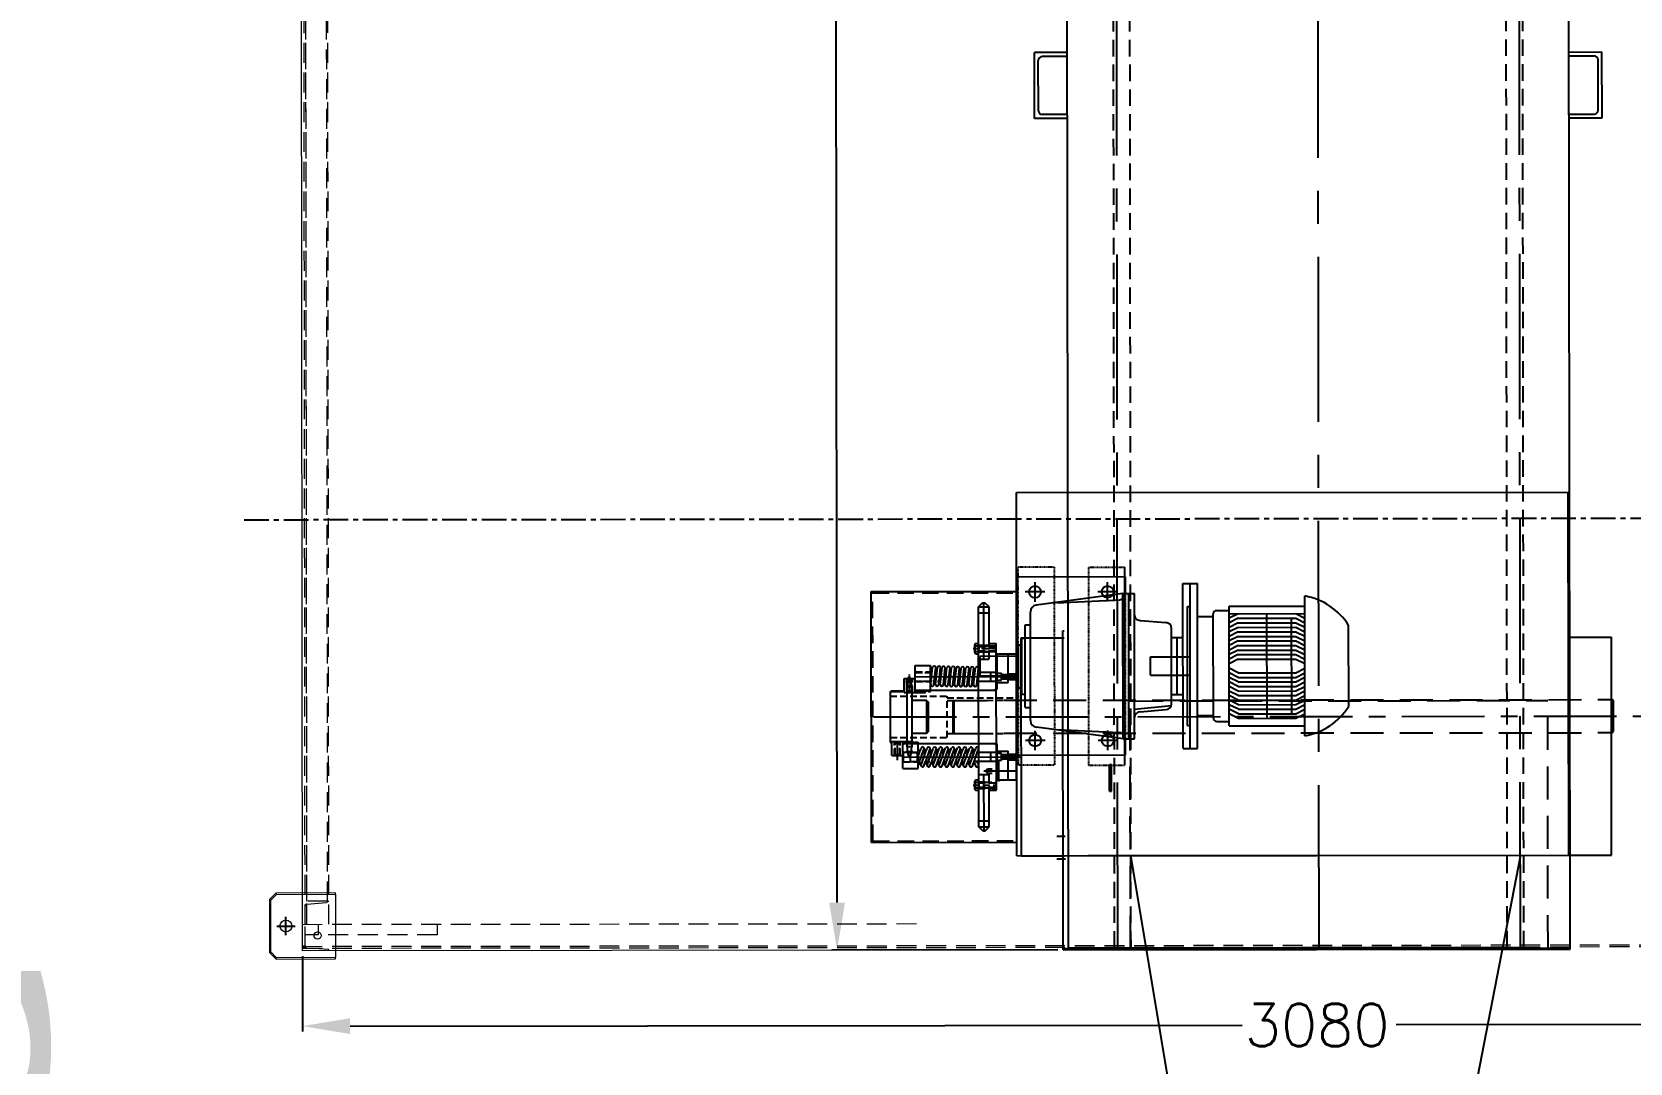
# Model space of a CAD drawing. Header units: feet. Extents: x -99009 to 3252343, y -11094690 to 9035152.
# Drawn here: x 2492532 to 2494953, y -1993479 to -1991917 of the extents above; entities that cross this region are included whole.
import ezdxf

# ---------------------------------------------------------------- set-up
doc = ezdxf.new("R2010")
doc.units = ezdxf.units.FT
doc.header["$PDSIZE"] = -1
for name, pattern in [('CENTER', [2, 1.25, -0.25, 0.25, -0.25]), ('CENTERX2', [20.32, 12.7, -2.54, 2.54, -2.54]), ('DASHED', [0.75, 0.5, -0.25]), ('HIDDEN', [0.375, 0.25, -0.125])]:
    doc.linetypes.add(name, pattern=pattern)
doc.layers.add('1', color=1, linetype='Continuous')
doc.layers.add('CSK', color=7, linetype='Continuous')
doc.styles.add('MM', font='dutch.ttf')
doc.styles.add('simplex.shx', font='simplex.shx')
doc.dimstyles.new('MANI (feet)', dxfattribs={"dimtxt": 2.5, "dimasz": 2, "dimexe": 0.477, "dimexo": 0.477, "dimgap": 0.5222, "dimtad": 1, "dimdec": 0, "dimlfac": 0.03937, "dimzin": 4, "dimdsep": 46, "dimlunit": 3, "dimtxsty": 'MM', "dimcen": 0, "dimclrd": 1, "dimclre": 1, "dimclrt": 50, "dimadec": 5, "dimazin": 2, "dimtfac": 1, "dimtdec": 0, "dimtmove": 0, "dimatfit": 3, "dimfxl": 1, "dimtolj": 1, "dimtzin": 0, "dimlwd": -1, "dimlwe": -1, "dimarcsym": 0})

# ---------------------------------------------------------------- blocks, each defined once
blk = doc.blocks.new('conveyor')
at = {"color": 8, "linetype": 'CENTER', "ltscale": 30}
blk.add_line((1731082.5, -1093235.9, 0), (1731082.5, -1089980.8, 0), dxfattribs=at)
at = {"color": 7, "linetype": 'DASHED', "lineweight": 0, "ltscale": 60}
for p, q in [((1731728.7, -1093148.3, 0), (1731728.7, -1090068.5, 0)), ((1731731.4, -1093148.3, 0), (1731731.4, -1090068.5, 0)), ((1731695.4, -1093148.3, 0), (1731695.4, -1092210.4, 0)), ((1731695.4, -1092944.3, 0), (1731711.4, -1092944.3, 0)), ((1731711.4, -1092944.3, 0), (1731711.4, -1093124.3, 0)), ((1731695.4, -1093108.3, 0), (1728939.1, -1093108.3, 0)), ((1731660.4, -1093110.1, 0), (1728974.1, -1093110.1, 0)), ((1731660.4, -1093110.1, 0), (1731660.4, -1093108.3, 0)), ((1731660.4, -1093110.1, 0), (1731660.4, -1093148.3, 0)), ((1731662.4, -1093110.1, 0), (1731660.4, -1093110.1, 0)), ((1731664.6, -1093141.5, 0), (1731662.4, -1093110.1, 0)), ((1731695.4, -1093148.3, 0), (1731695.4, -1093108.3, 0)), ((1731733.4, -1093108.3, 0), (1731731.1, -1093141.5, 0)), ((1731735.4, -1093108.3, 0), (1731733.4, -1093108.3, 0)), ((1731695.4, -1093124.3, 0), (1731711.4, -1093124.3, 0)), ((1731711.4, -1093124.3, 0), (1731711.4, -1093144.3, 0)), ((1731695.4, -1093141.5, 0), (1728939.1, -1093141.5, 0)), ((1731695.4, -1093144.3, 0), (1728939.1, -1093144.3, 0)), ((1731660.4, -1093141.5, 0), (1728974.1, -1093141.5, 0)), ((1731728.6, -1093144.3, 0), (1731695.4, -1093144.3, 0)), ((1731728.6, -1093144.3, 0), (1731728.6, -1093148.3, 0)), ((1731730.4, -1093144.3, 0), (1731728.6, -1093144.3, 0)), ((1731730.4, -1093144.3, 0), (1731730.4, -1093148.3, 0))]:
    blk.add_line(p, q, dxfattribs=at)
at = {"color": 1}
for p, q in [((1731849.6, -1090140.5), (1731849.6, -1091491.6)), ((1731849.6, -1093076.3), (1731849.6, -1091725.1)), ((1731735.4, -1092004, 0), (1731735.4, -1092346.4, 0)), ((1731663.4, -1092338.4, 0), (1726820.3, -1092338.4, 0)), ((1731743.4, -1093148.3), (1731857.6, -1093148.3))]:
    blk.add_line(p, q, dxfattribs=at)
at = {"color": 8, "linetype": 'CENTER', "ltscale": 100}
blk.add_line((1731382.3, -1092282.4, 0), (1731382.3, -1091108.7, 0), dxfattribs=at)
at = {"color": 3}
for p, q in [((1730476.3, -1091178.2, 0), (1730376.4, -1091178.2, 0)), ((1730376.4, -1091228.2, 0), (1730376.4, -1091178.2, 0)), ((1730476.3, -1091228.2, 0), (1730476.3, -1091178.2, 0)), ((1730382.4, -1091228.2, 0), (1730382.4, -1091190.2, 0)), ((1730464.3, -1091184.2, 0), (1730388.4, -1091184.2, 0)), ((1730470.3, -1091228.2, 0), (1730470.3, -1091190.2, 0)), ((1731592.7, -1091958, 0), (1731592.7, -1091194, 0)), ((1731732.2, -1091228.2, 0), (1727029.9, -1091228.2, 0)), ((1731592.7, -1092066, 0), (1731592.7, -1091230, 0)), ((1731592.7, -1091994, 0), (1731592.7, -1091230, 0)), ((1731732.2, -1091988.1, 0), (1731732.2, -1091298.2, 0)), ((1731732.2, -1091988.1, 0), (1727029.9, -1091988.1, 0)), ((1730376.4, -1091988.1, 0), (1730376.4, -1092038.1, 0)), ((1730382.4, -1091988.1, 0), (1730382.4, -1092026.1, 0)), ((1730470.3, -1091988.1, 0), (1730470.3, -1092026.1, 0)), ((1730476.3, -1091988.1, 0), (1730476.3, -1092038.1, 0)), ((1730476.3, -1092038.1, 0), (1730376.4, -1092038.1, 0)), ((1730464.3, -1092032.1, 0), (1730388.4, -1092032.1, 0)), ((1731359.7, -1092200, 0), (1731357.2, -1092202.5, 0)), ((1731357.2, -1092202.5, 0), (1731357.2, -1092225, 0)), ((1731357.2, -1092202.5, 0), (1731407.3, -1092202.5, 0)), ((1731359.7, -1092200, 0), (1731404.8, -1092200, 0)), ((1731407.3, -1092202.5, 0), (1731404.8, -1092200, 0)), ((1731407.3, -1092202.5, 0), (1731407.3, -1092225, 0)), ((1731323.1, -1092226.6, 0), (1731323.1, -1092230.6, 0)), ((1731329.2, -1092223.6, 0), (1731329.2, -1092234.1, 0)), ((1731337.1, -1092225, 0), (1731427.4, -1092225, 0)), ((1731337.1, -1092225, 0), (1731337.1, -1092232.3, 0)), ((1731337.1, -1092232.3, 0), (1731427.4, -1092232.3, 0)), ((1731427.4, -1092225, 0), (1731427.4, -1092232.3, 0)), ((1731435.4, -1092223.6, 0), (1731435.4, -1092234.1, 0)), ((1731441.4, -1092226.6, 0), (1731441.4, -1092230.6, 0))]:
    blk.add_line(p, q, dxfattribs=at)
at = {"color": 40}
for p, q in [((1731262.7, -1091230, 0), (1731262.7, -1091165, 0)), ((1731592.7, -1091165, 0), (1731262.7, -1091165, 0)), ((1731592.7, -1091230, 0), (1731592.7, -1091165, 0)), ((1731262.7, -1092059, 0), (1731262.7, -1091994, 0)), ((1731592.7, -1092059, 0), (1731592.7, -1091994, 0)), ((1731592.7, -1092059, 0), (1731262.7, -1092059, 0))]:
    blk.add_line(p, q, dxfattribs=at)
at = {"color": 6, "linetype": 'Continuous', "ltscale": 25.4}
for p, q in [((1731358.8, -1091162, 0), (1731357.3, -1091163.5, 0)), ((1731407.3, -1091163.5, 0), (1731357.3, -1091163.5, 0)), ((1731405.8, -1091162, 0), (1731358.8, -1091162, 0)), ((1731407.3, -1091163.5, 0), (1731405.8, -1091162, 0)), ((1731358.8, -1092162, 0), (1731357.3, -1092160.5, 0)), ((1731407.3, -1092160.5, 0), (1731357.3, -1092160.5, 0)), ((1731405.8, -1092162, 0), (1731358.8, -1092162, 0)), ((1731407.3, -1092160.5, 0), (1731405.8, -1092162, 0))]:
    blk.add_line(p, q, dxfattribs=at)
at = {"color": 6, "linetype": 'DASHED', "ltscale": 100}
for p, q in [((1731357.3, -1092160.5, 0), (1731357.3, -1091163.5, 0)), ((1731407.3, -1092160.5, 0), (1731407.3, -1091163.5, 0))]:
    blk.add_line(p, q, dxfattribs=at)
at = {"color": 2}
for p, q in [((1731252.3, -1091230, 0), (1731252.3, -1091228, 0)), ((1731735.4, -1091228, 0), (1731252.3, -1091228, 0)), ((1731733.4, -1091996, 0), (1731733.4, -1091228, 0)), ((1731735.4, -1091996, 0), (1731735.4, -1091228, 0)), ((1731252.3, -1091996, 0), (1731252.3, -1091994, 0)), ((1731735.4, -1091996, 0), (1731252.3, -1091996, 0)), ((1731192.3, -1092286, 0), (1731192.3, -1092066, 0)), ((1731572.3, -1092286, 0), (1731572.3, -1092066, 0)), ((1731572.3, -1092286, 0), (1731192.3, -1092286, 0))]:
    blk.add_line(p, q, dxfattribs=at)
at = {"color": 6}
for p, q in [((1731592.7, -1091230, 0), (1731042.8, -1091230, 0)), ((1731042.8, -1092066, 0), (1731042.8, -1091230, 0)), ((1731592.7, -1092066, 0), (1731042.8, -1092066, 0))]:
    blk.add_line(p, q, dxfattribs=at)
at = {"color": 2, "linetype": 'DASHED', "ltscale": 100}
for p, q in [((1731358.6, -1091894, 0), (1731358.6, -1091261.5, 0)), ((1731733.4, -1091261.5, 0), (1731358.6, -1091261.5, 0)), ((1731733.4, -1091894, 0), (1731358.6, -1091894, 0))]:
    blk.add_line(p, q, dxfattribs=at)
at = {"color": 3, "linetype": 'HIDDEN', "ltscale": 100}
for p, q in [((1731732.2, -1091298.2, 0), (1727029.9, -1091298.2, 0)), ((1731732.2, -1091323.2, 0), (1727029.9, -1091323.2, 0)), ((1731732.2, -1091893.2, 0), (1727029.9, -1091893.2, 0)), ((1731732.2, -1091918.1, 0), (1727029.9, -1091918.1, 0))]:
    blk.add_line(p, q, dxfattribs=at)
at = {"color": 8, "linetype": 'CENTER', "ltscale": 200}
for p, q in [((1731732.2, -1091303.2, 0), (1712591.7, -1091303.2, 0)), ((1731736.1, -1091608.2, 0), (1712532.3, -1091608.2, 0)), ((1731732.2, -1091913.2, 0), (1712591.7, -1091913.2, 0))]:
    blk.add_line(p, q, dxfattribs=at)
at = {"color": 30}
blk.add_line((1731455.7, -1091902.1, 0), (1731155.7, -1091902.1, 0), dxfattribs=at)
for p, q in [((1731454.9, -1091925.5, 0), (1731454.9, -1091922.5, 0)), ((1731494.9, -1091922.5, 0), (1731454.9, -1091922.5, 0)), ((1731494.9, -1091925.5, 0), (1731454.9, -1091925.5, 0)), ((1731494.9, -1091925.5, 0), (1731494.9, -1091922.5, 0)), ((1731317.3, -1092078.9, 0), (1731317.3, -1092066.4, 0)), ((1731318.1, -1092078.9, 0), (1731318.1, -1092066.4, 0)), ((1731318.9, -1092088.9, 0), (1731318.9, -1092066.4, 0)), ((1731323.9, -1092088.9, 0), (1731323.9, -1092066.4, 0)), ((1731324.8, -1092078.9, 0), (1731324.8, -1092066.4, 0)), ((1731325.6, -1092078.9, 0), (1731325.6, -1092066.4, 0)), ((1731271, -1092107.7, 0), (1731271, -1092096.9, 0)), ((1731326.8, -1092088.9, 0), (1731316, -1092088.9, 0)), ((1731316, -1092095.6, 0), (1731316, -1092088.9, 0)), ((1731326.9, -1092088.9, 0), (1731316, -1092088.9, 0)), ((1731318.1, -1092088.9, 0), (1731318.1, -1092078.9, 0)), ((1731318.1, -1092088.9, 0), (1731318.1, -1092078.9, 0)), ((1731325.3, -1092078.9, 0), (1731324.8, -1092078.4, 0)), ((1731324.8, -1092088.9, 0), (1731324.8, -1092078.9, 0)), ((1731324.8, -1092088.9, 0), (1731324.8, -1092078.9, 0)), ((1731326.9, -1092095.6, 0), (1731326.9, -1092088.9, 0)), ((1731330.2, -1092095.6, 0), (1731330.2, -1092078.9, 0)), ((1731330.2, -1092095.6, 0), (1731330.2, -1092078.9, 0)), ((1731339.4, -1092095.6, 0), (1731330.2, -1092095.6, 0)), ((1731341.9, -1092099.4, 0), (1731339.4, -1092096.9, 0)), ((1731341.9, -1092123.6, 0), (1731341.9, -1092099.4, 0)), ((1731425.2, -1092096.9, 0), (1731422.7, -1092099.4, 0)), ((1731422.7, -1092205, 0), (1731422.7, -1092098.1, 0)), ((1731422.7, -1092123.6, 0), (1731422.7, -1092099.4, 0)), ((1731434.3, -1092095.6, 0), (1731425.2, -1092095.6, 0)), ((1731492.8, -1092096.9, 0), (1731489.7, -1092100, 0)), ((1731493.5, -1092107.7, 0), (1731493.5, -1092096.9, 0)), ((1731274.8, -1092107.7, 0), (1731271, -1092107.7, 0)), ((1731271.1, -1092128.5, 0), (1731271.1, -1092123.6, 0)), ((1731286.7, -1092123.6, 0), (1731271.1, -1092123.6, 0)), ((1731274.8, -1092108.6, 0), (1731273.9, -1092107.7, 0)), ((1731273.9, -1092123.6, 0), (1731273.9, -1092107.7, 0)), ((1731274.8, -1092122.7, 0), (1731273.9, -1092123.6, 0)), ((1731283.9, -1092107.7, 0), (1731283.1, -1092108.6, 0)), ((1731283.9, -1092123.6, 0), (1731283.1, -1092122.7, 0)), ((1731283.9, -1092123.6, 0), (1731283.9, -1092107.7, 0)), ((1731286.7, -1092128.5, 0), (1731286.7, -1092123.6, 0)), ((1731333.9, -1092123.6, 0), (1731308.9, -1092123.6, 0)), ((1731449.8, -1092105.2, 0), (1731436.2, -1092105.2, 0)), ((1731461, -1092110.1, 0), (1731461, -1092103.2, 0)), ((1731467.7, -1092110.1, 0), (1731461, -1092110.1, 0)), ((1731464.3, -1092113.4, 0), (1731461, -1092110.1, 0)), ((1731467.7, -1092110.1, 0), (1731464.3, -1092113.4, 0)), ((1731467.7, -1092110.1, 0), (1731467.7, -1092103.2, 0)), ((1731477.8, -1092128.5, 0), (1731477.8, -1092123.6, 0)), ((1731481.4, -1092108.6, 0), (1731480.6, -1092107.7, 0)), ((1731481.4, -1092122.7, 0), (1731480.6, -1092123.6, 0)), ((1731493.5, -1092100.6, 0), (1731489.7, -1092104.4, 0)), ((1731493.5, -1092107.7, 0), (1731489.7, -1092107.7, 0)), ((1731490.6, -1092107.7, 0), (1731489.7, -1092108.6, 0)), ((1731490.6, -1092123.6, 0), (1731489.7, -1092122.7, 0)), ((1731493.5, -1092105.1, 0), (1731490.8, -1092107.7, 0)), ((1731493.4, -1092128.5, 0), (1731493.4, -1092123.6, 0)), ((1731274.8, -1092129.4, 0), (1731273, -1092129.4, 0)), ((1731284.9, -1092129.4, 0), (1731273, -1092129.4, 0)), ((1731284.9, -1092129.4, 0), (1731283.1, -1092129.4, 0)), ((1731314.8, -1092131.6, 0), (1731314.8, -1092129.1, 0)), ((1731314.8, -1092138.8, 0), (1731314.8, -1092136.3, 0)), ((1731314.8, -1092146, 0), (1731314.8, -1092143.5, 0)), ((1731321.4, -1092128.1, 0), (1731321.4, -1092128.1, 0)), ((1731328.1, -1092130.7, 0), (1731328.1, -1092130.6, 0)), ((1731328.1, -1092133, 0), (1731328.1, -1092130.7, 0)), ((1731328.1, -1092140.2, 0), (1731328.1, -1092137.8, 0)), ((1731328.1, -1092147.5, 0), (1731328.1, -1092145, 0)), ((1731436.4, -1092134.9, 0), (1731436.4, -1092130.6, 0)), ((1731436.4, -1092144, 0), (1731436.4, -1092139.8, 0)), ((1731449.8, -1092139.9, 0), (1731449.8, -1092135.6, 0)), ((1731449.8, -1092149, 0), (1731449.8, -1092144.8, 0)), ((1731481.4, -1092129.4, 0), (1731479.6, -1092129.4, 0)), ((1731491.6, -1092129.4, 0), (1731479.6, -1092129.4, 0)), ((1731491.6, -1092129.4, 0), (1731489.8, -1092129.4, 0)), ((1731314.8, -1092153.3, 0), (1731314.8, -1092150.7, 0)), ((1731314.8, -1092160.5, 0), (1731314.8, -1092157.9, 0)), ((1731314.8, -1092167.7, 0), (1731314.8, -1092165.2, 0)), ((1731314.8, -1092174.9, 0), (1731314.8, -1092172.4, 0)), ((1731328.1, -1092154.7, 0), (1731328.1, -1092152.2, 0)), ((1731328.1, -1092161.9, 0), (1731328.1, -1092159.4, 0)), ((1731328.1, -1092169.1, 0), (1731328.1, -1092166.6, 0)), ((1731436.4, -1092153.2, 0), (1731436.4, -1092148.9, 0)), ((1731436.4, -1092162.4, 0), (1731436.4, -1092158.1, 0)), ((1731436.4, -1092171.5, 0), (1731436.4, -1092167.3, 0)), ((1731449.8, -1092158.2, 0), (1731449.8, -1092153.9, 0)), ((1731449.8, -1092167.4, 0), (1731449.8, -1092163.1, 0)), ((1731449.8, -1092176.5, 0), (1731449.8, -1092172.3, 0)), ((1731314, -1092197.7, 0), (1731313.5, -1092196.4, 0)), ((1731314.6, -1092189.8, 0), (1731314.6, -1092186.9, 0)), ((1731314.8, -1092182.6, 0), (1731314.8, -1092179.6, 0)), ((1731314.8, -1092198.7, 0), (1731314.8, -1092196.4, 0)), ((1731314.8, -1092197.7, 0), (1731314.8, -1092196.4, 0)), ((1731327.9, -1092192.9, 0), (1731327.9, -1092188.3, 0)), ((1731328.1, -1092176.4, 0), (1731328.1, -1092173.8, 0)), ((1731328.1, -1092185.7, 0), (1731328.1, -1092181.1, 0)), ((1731328.1, -1092197.7, 0), (1731328.1, -1092196.4, 0)), ((1731329.4, -1092196.4, 0), (1731328.9, -1092197.7, 0)), ((1731436.4, -1092180.7, 0), (1731436.4, -1092176.4, 0)), ((1731436.4, -1092189.9, 0), (1731436.4, -1092185.6, 0)), ((1731436.4, -1092199, 0), (1731436.4, -1092194.8, 0)), ((1731449.8, -1092185.7, 0), (1731449.8, -1092180.7, 0)), ((1731449.8, -1092194.9, 0), (1731449.8, -1092190.6, 0)), ((1731314, -1092218.5, 0), (1731313.5, -1092219.8, 0)), ((1731314.8, -1092197.7, 0), (1731314, -1092197.7, 0)), ((1731314.8, -1092218.5, 0), (1731314, -1092218.5, 0)), ((1731314.8, -1092198.3, 0), (1731314.8, -1092196.9, 0)), ((1731314.8, -1092199.3, 0), (1731314.8, -1092198, 0)), ((1731314.8, -1092203.7, 0), (1731314.8, -1092199.4, 0)), ((1731345.2, -1092219.8, 0), (1731323.9, -1092219.8, 0)), ((1731328.9, -1092197.7, 0), (1731328.1, -1092197.7, 0)), ((1731328.1, -1092198.3, 0), (1731328.1, -1092198, 0)), ((1731328.1, -1092208.7, 0), (1731328.1, -1092204.4, 0)), ((1731328.1, -1092208.7, 0), (1731328.1, -1092208.6, 0)), ((1731341.9, -1092218.5, 0), (1731340.6, -1092219.8, 0)), ((1731342.7, -1092218.5, 0), (1731341.9, -1092218.5, 0)), ((1731342.7, -1092205.9, 0), (1731342.7, -1092203.9, 0)), ((1731345.2, -1092203.9, 0), (1731342.7, -1092203.9, 0)), ((1731435.7, -1092216.4, 0), (1731435.2, -1092215.2, 0)), ((1731450.5, -1092216.4, 0), (1731435.7, -1092216.4, 0)), ((1731436.4, -1092208.2, 0), (1731436.4, -1092203.9, 0)), ((1731441.8, -1092215.2, 0), (1731436.4, -1092213.2, 0)), ((1731436.4, -1092216.4, 0), (1731436.4, -1092215.2, 0)), ((1731436.4, -1092226.9, 0), (1731436.4, -1092216.4, 0)), ((1731449.8, -1092202.6, 0), (1731449.8, -1092197.7, 0)), ((1731449.8, -1092226.9, 0), (1731449.8, -1092216.4, 0)), ((1731449.8, -1092218, 0), (1731449.8, -1092216.8, 0)), ((1731451, -1092215.2, 0), (1731450.5, -1092216.4, 0)), ((1731323.9, -1092232.3, 0), (1731323.9, -1092223.9, 0)), ((1731326.4, -1092227.4, 0), (1731323.9, -1092227.4, 0)), ((1731326.4, -1092228.8, 0), (1731323.9, -1092228.8, 0)), ((1731345.2, -1092232.3, 0), (1731323.9, -1092232.3, 0)), ((1731324.6, -1092227.4, 0), (1731324.6, -1092225.3, 0)), ((1731324.6, -1092230.9, 0), (1731324.6, -1092228.8, 0)), ((1731326.4, -1092228.8, 0), (1731326.4, -1092227.4, 0)), ((1731342.7, -1092231.6, 0), (1731342.7, -1092224.6, 0)), ((1731342.7, -1092231.6, 0), (1731342.7, -1092224.6, 0)), ((1731343.5, -1092232.3, 0), (1731343.5, -1092223.9, 0)), ((1731343.9, -1092232.3, 0), (1731343.9, -1092223.9, 0)), ((1731344.8, -1092232.3, 0), (1731344.8, -1092223.9, 0)), ((1731419.8, -1092251, 0), (1731419.8, -1092242.7, 0)), ((1731420.6, -1092251, 0), (1731420.6, -1092242.7, 0)), ((1731421, -1092251, 0), (1731421, -1092242.7, 0)), ((1731421.8, -1092250.3, 0), (1731421.8, -1092243.3, 0)), ((1731421.8, -1092250.3, 0), (1731421.8, -1092243.3, 0)), ((1731435.7, -1092237.3, 0), (1731435.2, -1092238.5, 0)), ((1731450.5, -1092237.3, 0), (1731435.7, -1092237.3, 0)), ((1731449.8, -1092226.9, 0), (1731436.4, -1092226.9, 0)), ((1731439.9, -1092246.2, 0), (1731439.9, -1092244, 0)), ((1731440.6, -1092251, 0), (1731440.6, -1092242.7, 0)), ((1731451, -1092238.5, 0), (1731450.5, -1092237.3, 0)), ((1731438.1, -1092247.5, 0), (1731438.1, -1092246.2, 0)), ((1731440.6, -1092246.2, 0), (1731438.1, -1092246.2, 0)), ((1731440.6, -1092247.5, 0), (1731438.1, -1092247.5, 0)), ((1731439.9, -1092249.7, 0), (1731439.9, -1092247.5, 0))]:
    blk.add_line(p, q)
at = {"color": 84}
for p, q in [((1731563.3, -1092005.5, 0), (1731563.3, -1091992.5, 0)), ((1731597.5, -1092005.5, 0), (1731597.5, -1091992.5, 0))]:
    blk.add_line(p, q, dxfattribs=at)
at = {"color": 2, "linetype": 'DASHED', "ltscale": 50}
for p, q in [((1731194.3, -1092284, 0), (1731194.3, -1092066, 0)), ((1731570.3, -1092284, 0), (1731570.3, -1092066, 0)), ((1731570.3, -1092284, 0), (1731194.3, -1092284, 0))]:
    blk.add_line(p, q, dxfattribs=at)
at = {"color": 43}
for p, q in [((1731286.9, -1092078.9, 0), (1731286.9, -1092066.4, 0)), ((1731477.7, -1092066.4, 0), (1731286.9, -1092066.4, 0)), ((1731438.9, -1092078.9, 0), (1731438.9, -1092066.4, 0)), ((1731439.8, -1092078.9, 0), (1731439.8, -1092066.4, 0)), ((1731440.6, -1092088.9, 0), (1731440.6, -1092066.4, 0)), ((1731445.6, -1092088.9, 0), (1731445.6, -1092066.4, 0)), ((1731446.4, -1092078.9, 0), (1731446.4, -1092066.4, 0)), ((1731447.3, -1092078.9, 0), (1731447.3, -1092066.4, 0)), ((1731464.3, -1092106.7, 0), (1731464.3, -1092068.5, 0)), ((1731477.7, -1092078.9, 0), (1731477.7, -1092066.4, 0)), ((1731493.5, -1092096.9, 0), (1731271, -1092096.9, 0)), ((1731286.9, -1092095.6, 0), (1731286.9, -1092078.9, 0)), ((1731330.2, -1092078.9, 0), (1731286.9, -1092078.9, 0)), ((1731339.4, -1092095.6, 0), (1731286.9, -1092095.6, 0)), ((1731314.8, -1092124.4, 0), (1731314.8, -1092095.6, 0)), ((1731328.1, -1092125.8, 0), (1731328.1, -1092095.6, 0)), ((1731341.9, -1092205, 0), (1731341.9, -1092098.1, 0)), ((1731422.7, -1092237.3, 0), (1731422.7, -1092098.1, 0)), ((1731477.7, -1092095.6, 0), (1731425.2, -1092095.6, 0)), ((1731477.7, -1092078.9, 0), (1731434.3, -1092078.9, 0)), ((1731434.3, -1092095.6, 0), (1731434.3, -1092078.9, 0)), ((1731436.4, -1092095.6, 0), (1731436.4, -1092125.7, 0)), ((1731437.7, -1092088.9, 0), (1731437.7, -1092095.6, 0)), ((1731448.5, -1092088.9, 0), (1731437.7, -1092088.9, 0)), ((1731439.8, -1092078.4, 0), (1731439.2, -1092078.9, 0)), ((1731439.8, -1092078.9, 0), (1731439.8, -1092088.9, 0)), ((1731446.4, -1092078.9, 0), (1731446.4, -1092088.9, 0)), ((1731480.3, -1092093.1, 0), (1731448.4, -1092093.1, 0)), ((1731448.5, -1092088.9, 0), (1731448.5, -1092095.6, 0)), ((1731449.8, -1092095.6, 0), (1731449.8, -1092130.7, 0)), ((1731464.3, -1092115.6, 0), (1731464.3, -1092088.1, 0)), ((1731477.7, -1092095.6, 0), (1731477.7, -1092078.9, 0)), ((1731215.6, -1092107.7, 0), (1731209.4, -1092113.9, 0)), ((1731209.4, -1092117.4, 0), (1731209.4, -1092113.9, 0)), ((1731294.8, -1092115.6, 0), (1731209.4, -1092115.6, 0)), ((1731215.6, -1092123.6, 0), (1731209.4, -1092117.4, 0)), ((1731274.8, -1092107.7, 0), (1731215.6, -1092107.7, 0)), ((1731215.6, -1092123.6, 0), (1731215.6, -1092107.7, 0)), ((1731294.8, -1092123.6, 0), (1731215.6, -1092123.6, 0)), ((1731224.7, -1092123.6, 0), (1731224.7, -1092107.7, 0)), ((1731294.3, -1092107.7, 0), (1731283.1, -1092107.7, 0)), ((1731294.8, -1092123.6, 0), (1731294.8, -1092107.7, 0)), ((1731294.8, -1092123.6, 0), (1731294.8, -1092108.6, 0)), ((1731469.8, -1092123.6, 0), (1731294.8, -1092123.6, 0)), ((1731333.9, -1092126.5, 0), (1731308.1, -1092123.7, 0)), ((1731328.3, -1092105.2, 0), (1731314.8, -1092105.2, 0)), ((1731455.6, -1092123.6, 0), (1731449.8, -1092125.7, 0)), ((1731469.7, -1092123.6, 0), (1731469.7, -1092107.7, 0)), ((1731481.4, -1092107.7, 0), (1731469.8, -1092107.7, 0)), ((1731469.8, -1092123.6, 0), (1731469.8, -1092108.6, 0)), ((1731548.9, -1092123.6, 0), (1731469.8, -1092123.6, 0)), ((1731548.9, -1092107.7, 0), (1731489.7, -1092107.7, 0)), ((1731539.8, -1092123.6, 0), (1731539.8, -1092107.7, 0)), ((1731555.1, -1092113.9, 0), (1731548.9, -1092107.7, 0)), ((1731548.9, -1092123.6, 0), (1731548.9, -1092107.7, 0)), ((1731555.1, -1092117.4, 0), (1731548.9, -1092123.6, 0)), ((1731555.1, -1092117.4, 0), (1731555.1, -1092113.9, 0)), ((1731333.9, -1092131.2, 0), (1731308, -1092128.4, 0)), ((1731333.9, -1092138.4, 0), (1731308, -1092135.6, 0)), ((1731333.9, -1092145.6, 0), (1731308, -1092142.8, 0)), ((1731314.8, -1092129.8, 0), (1731308.1, -1092130.9, 0)), ((1731333.9, -1092133.7, 0), (1731308.1, -1092130.9, 0)), ((1731314.8, -1092136.3, 0), (1731308.1, -1092138.1, 0)), ((1731333.9, -1092140.9, 0), (1731308.1, -1092138.1, 0)), ((1731314.8, -1092143.5, 0), (1731308.1, -1092145.3, 0)), ((1731333.9, -1092148.1, 0), (1731308.1, -1092145.3, 0)), ((1731334, -1092131.2, 0), (1731327.4, -1092133, 0)), ((1731334, -1092138.4, 0), (1731327.4, -1092140.2, 0)), ((1731334, -1092145.6, 0), (1731327.4, -1092147.4, 0)), ((1731455.6, -1092146.9, 0), (1731429, -1092137.1, 0)), ((1731443.1, -1092133.1, 0), (1731430.6, -1092128.6, 0)), ((1731436.4, -1092130.6, 0), (1731430.6, -1092132.7, 0)), ((1731449.8, -1092139.8, 0), (1731430.6, -1092132.7, 0)), ((1731436.4, -1092139.8, 0), (1731430.6, -1092141.9, 0)), ((1731449.8, -1092148.9, 0), (1731430.6, -1092141.9, 0)), ((1731443.1, -1092151.5, 0), (1731430.6, -1092146.9, 0)), ((1731449.8, -1092130.6, 0), (1731432.2, -1092124.2, 0)), ((1731455.6, -1092137.7, 0), (1731436.4, -1092130.7, 0)), ((1731455.6, -1092128.6, 0), (1731449.8, -1092130.7, 0)), ((1731455.6, -1092137.7, 0), (1731449.8, -1092139.9, 0)), ((1731455.6, -1092146.9, 0), (1731449.8, -1092149, 0)), ((1731455.6, -1092132.7, 0), (1731449.9, -1092130.6, 0)), ((1731455.6, -1092141.9, 0), (1731449.9, -1092139.8, 0)), ((1731333.5, -1092174.4, 0), (1731307.6, -1092171.6, 0)), ((1731333.6, -1092167.2, 0), (1731307.7, -1092164.4, 0)), ((1731333.4, -1092169.7, 0), (1731307.7, -1092166.9, 0)), ((1731333.6, -1092162.5, 0), (1731307.8, -1092159.7, 0)), ((1731314.5, -1092172.4, 0), (1731307.8, -1092174.1, 0)), ((1731333.8, -1092160, 0), (1731307.9, -1092157.2, 0)), ((1731333.9, -1092152.8, 0), (1731308, -1092150, 0)), ((1731333.7, -1092155.3, 0), (1731308, -1092152.5, 0)), ((1731314.7, -1092165.2, 0), (1731308, -1092166.9, 0)), ((1731314.8, -1092150.7, 0), (1731308.1, -1092152.5, 0)), ((1731314.8, -1092157.9, 0), (1731308.1, -1092159.7, 0)), ((1731333.7, -1092167.2, 0), (1731327.1, -1092169, 0)), ((1731333.9, -1092160, 0), (1731327.2, -1092161.8, 0)), ((1731334, -1092152.8, 0), (1731327.4, -1092154.6, 0)), ((1731443.1, -1092160.6, 0), (1731429, -1092155.5, 0)), ((1731443.1, -1092169.8, 0), (1731429, -1092164.6, 0)), ((1731436.4, -1092148.9, 0), (1731430.6, -1092151.1, 0)), ((1731449.8, -1092158.1, 0), (1731430.6, -1092151.1, 0)), ((1731436.4, -1092158.1, 0), (1731430.6, -1092160.2, 0)), ((1731455.6, -1092169.4, 0), (1731430.6, -1092160.2, 0)), ((1731436.4, -1092167.3, 0), (1731430.6, -1092169.4, 0)), ((1731449.9, -1092176.5, 0), (1731430.6, -1092169.4, 0)), ((1731455.6, -1092156.1, 0), (1731443.1, -1092151.5, 0)), ((1731455.6, -1092165.2, 0), (1731443.1, -1092160.6, 0)), ((1731455.6, -1092174.4, 0), (1731443.1, -1092169.8, 0)), ((1731455.6, -1092156.1, 0), (1731449.8, -1092158.2, 0)), ((1731455.6, -1092165.2, 0), (1731449.8, -1092167.4, 0)), ((1731455.6, -1092151.1, 0), (1731449.9, -1092149, 0)), ((1731455.6, -1092160.2, 0), (1731449.9, -1092158.1, 0)), ((1731343.9, -1092196.4, 0), (1731304.4, -1092196.4, 0)), ((1731304.4, -1092219.8, 0), (1731304.4, -1092196.4, 0)), ((1731313.5, -1092193.9, 0), (1731306.8, -1092195.7, 0)), ((1731333.1, -1092196.1, 0), (1731307.2, -1092193.3, 0)), ((1731333.2, -1092188.8, 0), (1731307.3, -1092186.1, 0)), ((1731333, -1092191.3, 0), (1731307.3, -1092188.6, 0)), ((1731333.3, -1092181.6, 0), (1731307.4, -1092178.8, 0)), ((1731333.2, -1092184.1, 0), (1731307.4, -1092181.4, 0)), ((1731333.2, -1092176.9, 0), (1731307.5, -1092174.2, 0)), ((1731314.3, -1092186.8, 0), (1731307.6, -1092188.6, 0)), ((1731314.4, -1092179.6, 0), (1731307.8, -1092181.4, 0)), ((1731333.3, -1092188.8, 0), (1731326.7, -1092190.6, 0)), ((1731333.6, -1092174.4, 0), (1731326.9, -1092176.2, 0)), ((1731333.5, -1092181.6, 0), (1731326.9, -1092183.4, 0)), ((1731343.9, -1092199.6, 0), (1731343.9, -1092196.4, 0)), ((1731443.1, -1092179, 0), (1731429, -1092173.8, 0)), ((1731436.4, -1092185.7, 0), (1731429, -1092183, 0)), ((1731436.4, -1092176.4, 0), (1731430.6, -1092178.6, 0)), ((1731449.9, -1092185.6, 0), (1731430.6, -1092178.6, 0)), ((1731436.4, -1092185.6, 0), (1731430.6, -1092187.7, 0)), ((1731449.8, -1092194.8, 0), (1731430.6, -1092187.7, 0)), ((1731443.1, -1092197.3, 0), (1731430.6, -1092192.7, 0)), ((1731436.4, -1092194.8, 0), (1731430.6, -1092196.9, 0)), ((1731455.6, -1092183.6, 0), (1731436.4, -1092176.5, 0)), ((1731455.6, -1092192.7, 0), (1731436.4, -1092185.7, 0)), ((1731454, -1092201.3, 0), (1731436.4, -1092194.9, 0)), ((1731455.6, -1092174.4, 0), (1731449.8, -1092176.5, 0)), ((1731455.6, -1092183.6, 0), (1731449.8, -1092185.7, 0)), ((1731455.6, -1092192.7, 0), (1731449.8, -1092194.9, 0)), ((1731455.6, -1092178.6, 0), (1731449.9, -1092176.5, 0)), ((1731455.6, -1092187.7, 0), (1731449.9, -1092185.6, 0)), ((1731455.6, -1092196.9, 0), (1731449.9, -1092194.8, 0)), ((1731345.2, -1092219.8, 0), (1731304.4, -1092219.8, 0)), ((1731323.9, -1092236.4, 0), (1731323.9, -1092219.8, 0)), ((1731341.9, -1092219.8, 0), (1731341.9, -1092200.1, 0)), ((1731343.9, -1092199.6, 0), (1731342.7, -1092201.8, 0)), ((1731342.7, -1092219.8, 0), (1731342.7, -1092201.8, 0)), ((1731343.9, -1092219.8, 0), (1731343.9, -1092203.9, 0)), ((1731345.2, -1092236.4, 0), (1731345.2, -1092203.9, 0)), ((1731460.2, -1092215.2, 0), (1731420.6, -1092215.2, 0)), ((1731420.6, -1092220.4, 0), (1731420.6, -1092215.2, 0)), ((1731422.7, -1092217.3, 0), (1731420.6, -1092217.3, 0)), ((1731421.8, -1092222.6, 0), (1731420.6, -1092220.4, 0)), ((1731449.8, -1092203.9, 0), (1731430.6, -1092196.9, 0)), ((1731443.1, -1092206.5, 0), (1731430.6, -1092201.9, 0)), ((1731436.4, -1092203.9, 0), (1731430.6, -1092206.1, 0)), ((1731449.8, -1092213.1, 0), (1731430.6, -1092206.1, 0)), ((1731441.8, -1092215.2, 0), (1731430.6, -1092211.1, 0)), ((1731454, -1092210.5, 0), (1731436.4, -1092204, 0)), ((1731455.6, -1092201.9, 0), (1731449.8, -1092204, 0)), ((1731455.6, -1092211.1, 0), (1731449.8, -1092213.2, 0)), ((1731455.6, -1092206.1, 0), (1731449.9, -1092204, 0)), ((1731455.6, -1092215.2, 0), (1731449.9, -1092213.1, 0)), ((1731460.2, -1092238.5, 0), (1731460.2, -1092215.2, 0)), ((1731345.2, -1092236.4, 0), (1731323.9, -1092236.4, 0)), ((1731342.7, -1092256, 0), (1731342.7, -1092236.4, 0)), ((1731343.9, -1092257.3, 0), (1731343.9, -1092236.4, 0)), ((1731421.8, -1092222.7, 0), (1731419.3, -1092222.7, 0)), ((1731419.3, -1092257.3, 0), (1731419.3, -1092222.7, 0)), ((1731460.2, -1092238.5, 0), (1731419.3, -1092238.5, 0)), ((1731420.6, -1092238.5, 0), (1731420.6, -1092222.7, 0)), ((1731421.8, -1092238.5, 0), (1731421.8, -1092222.6, 0)), ((1731422.7, -1092237.3, 0), (1731421.8, -1092237.3, 0)), ((1731423.9, -1092238.5, 0), (1731422.7, -1092237.3, 0)), ((1731440.6, -1092255.2, 0), (1731440.6, -1092238.5, 0)), ((1731343.9, -1092257.3, 0), (1731342.7, -1092256, 0)), ((1731420.6, -1092257.3, 0), (1731343.9, -1092257.3, 0)), ((1731440.6, -1092255.2, 0), (1731419.3, -1092255.2, 0)), ((1731420.6, -1092257.3, 0), (1731420.6, -1092255.2, 0)), ((1731421.8, -1092256, 0), (1731420.6, -1092257.3, 0)), ((1731421.8, -1092256, 0), (1731421.8, -1092255.2, 0))]:
    blk.add_line(p, q, dxfattribs=at)
at = {"linetype": 'CENTERX2', "ltscale": 15}
for p, q in [((1731321.4, -1092219.8, 0), (1731321.4, -1092064.4, 0)), ((1731443.1, -1092238.5, 0), (1731443.1, -1092059.7, 0)), ((1731555.1, -1092115.6, 0), (1731469.7, -1092115.6, 0))]:
    blk.add_line(p, q, dxfattribs=at)
at = {"linetype": 'DASHED', "ltscale": 20}
for p, q in [((1731353.6, -1092171.4, 0), (1731353.6, -1092066.4, 0)), ((1731357.3, -1092171.4, 0), (1731357.3, -1092066.4, 0)), ((1731407.3, -1092171.4, 0), (1731407.3, -1092066.4, 0)), ((1731274.8, -1092129.4, 0), (1731274.8, -1092096.9, 0)), ((1731274.8, -1092107.7, 0), (1731274.8, -1092096.9, 0)), ((1731275.6, -1092123.6, 0), (1731275.6, -1092096.9, 0)), ((1731279, -1092096.9, 0), (1731278.9, -1092119.2, 0)), ((1731278.9, -1092131.9, 0), (1731278.9, -1092099.3, 0)), ((1731282.3, -1092123.6, 0), (1731282.3, -1092096.9, 0)), ((1731283.1, -1092129.4, 0), (1731283.1, -1092096.9, 0)), ((1731283.1, -1092107.7, 0), (1731283.1, -1092096.9, 0)), ((1731481.4, -1092128.5, 0), (1731481.4, -1092096.9, 0)), ((1731482.2, -1092123.6, 0), (1731482.2, -1092096.9, 0)), ((1731485.6, -1092131.9, 0), (1731485.6, -1092095.6, 0)), ((1731488.9, -1092123.6, 0), (1731488.9, -1092096.9, 0)), ((1731489.7, -1092128.5, 0), (1731489.7, -1092096.9, 0)), ((1731480.6, -1092123.6, 0), (1731480.6, -1092107.7, 0)), ((1731490.6, -1092123.6, 0), (1731490.6, -1092107.7, 0)), ((1731413.5, -1092171.4, 0), (1731351, -1092171.4, 0)), ((1731351, -1092257.3, 0), (1731351, -1092171.4, 0)), ((1731413.5, -1092257.3, 0), (1731413.5, -1092171.4, 0)), ((1731314, -1092218.5, 0), (1731314, -1092197.7, 0)), ((1731314.8, -1092219.8, 0), (1731314.8, -1092197.7, 0)), ((1731314.8, -1092212.9, 0), (1731314.8, -1092208.6, 0)), ((1731314.8, -1092212.9, 0), (1731314.8, -1092211.5, 0)), ((1731328.1, -1092219.8, 0), (1731328.1, -1092197.7, 0)), ((1731328.1, -1092216.4, 0), (1731328.1, -1092213.6, 0)), ((1731328.9, -1092218.5, 0), (1731328.1, -1092218.5, 0)), ((1731328.9, -1092218.5, 0), (1731328.9, -1092197.7, 0)), ((1731329.4, -1092219.8, 0), (1731328.9, -1092218.5, 0)), ((1731435.7, -1092237.3, 0), (1731435.7, -1092216.4, 0)), ((1731450.5, -1092237.3, 0), (1731450.5, -1092216.4, 0)), ((1731345.2, -1092223.9, 0), (1731323.9, -1092223.9, 0)), ((1731342.7, -1092224.6, 0), (1731325.3, -1092224.6, 0)), ((1731342.7, -1092231.6, 0), (1731325.3, -1092231.6, 0)), ((1731440.6, -1092242.7, 0), (1731419.3, -1092242.7, 0)), ((1731439.3, -1092243.3, 0), (1731421.8, -1092243.3, 0)), ((1731440.6, -1092251, 0), (1731419.3, -1092251, 0)), ((1731439.3, -1092250.3, 0), (1731421.8, -1092250.3, 0))]:
    blk.add_line(p, q, dxfattribs=at)
at = {"color": 7, "linetype": 'Continuous', "lineweight": 15}
for p, q in [((1731735.4, -1092210.4, 0), (1731735.4, -1093148.3, 0)), ((1731647.9, -1093098.3, 0), (1731647.9, -1093188.3, 0)), ((1731649.9, -1093098.3, 0), (1731647.9, -1093098.3, 0)), ((1731649.9, -1093187.5, 0), (1731649.9, -1093098.3, 0)), ((1731649.9, -1093098.3, 0), (1731745.9, -1093098.3, 0)), ((1731745.9, -1093098.3, 0), (1731745.9, -1093187.5, 0)), ((1731747.9, -1093098.3, 0), (1731745.9, -1093098.3, 0)), ((1731747.9, -1093188.3, 0), (1731747.9, -1093098.3, 0)), ((1731735.4, -1093148.3, 0), (1728899.1, -1093148.3, 0)), ((1731647.9, -1093188.3, 0), (1731649.9, -1093187.5, 0)), ((1731647.9, -1093188.3, 0), (1731657.9, -1093198.3, 0)), ((1731658.8, -1093196.3, 0), (1731649.9, -1093187.5, 0)), ((1731745.9, -1093187.5, 0), (1731737.1, -1093196.3, 0)), ((1731737.9, -1093198.3, 0), (1731747.9, -1093188.3, 0)), ((1731747.9, -1093188.3, 0), (1731745.9, -1093187.5, 0)), ((1731657.9, -1093198.3, 0), (1731658.8, -1093196.3, 0)), ((1731657.9, -1093198.3, 0), (1731737.9, -1093198.3, 0)), ((1731737.1, -1093196.3, 0), (1731658.8, -1093196.3, 0)), ((1731737.9, -1093198.3, 0), (1731737.1, -1093196.3, 0))]:
    blk.add_line(p, q, dxfattribs=at)
at = {"linetype": 'CENTER'}
for p, q in [((1731345.2, -1092228.1, 0), (1731317.7, -1092228.1, 0)), ((1731448, -1092246.8, 0), (1731419.3, -1092246.8, 0))]:
    blk.add_line(p, q, dxfattribs=at)
at = {"color": 30, "linetype": 'DASHED', "ltscale": 0.2}
blk.add_line((1731371, -1092232.3, 0), (1731393.5, -1092232.3, 0), dxfattribs=at)
at = {"color": 8, "linetype": 'CENTER', "ltscale": 2}
for p, q in [((1731697.9, -1093187, 0), (1731697.9, -1093159.5, 0)), ((1731711.7, -1093173.3, 0), (1731684.2, -1093173.3, 0))]:
    blk.add_line(p, q, dxfattribs=at)
blk.add_circle((1731325.3, -1092230.9, 0), 0.667)
at = {"color": 7, "linetype": 'Continuous', "lineweight": 15}
for centre, radius in [((1731712.4, -1093125.3, 0), 5.5), ((1731697.9, -1093173.3, 0), 9)]:
    blk.add_circle(centre, radius, dxfattribs=at)
at = {"color": 3}
for centre, radius, start, end in [((1730388.4, -1091190.2, 0), 6, 90, 180), ((1730464.3, -1091190.2, 0), 6, 0, 90), ((1730388.4, -1092026.1, 0), 6, 180, 270), ((1730464.3, -1092026.1, 0), 6, 270, 360), ((1731339, -1092301.1, 0), 76.1, 91.4111, 102.0323), ((1731339, -1092156.1, 0), 76.1, 257.9677, 268.5889), ((1731425.5, -1092301.1, 0), 76.1, 77.9677, 88.5889), ((1731425.5, -1092156.1, 0), 76.1, 271.4111, 282.0323)]:
    blk.add_arc(centre, radius, start, end, dxfattribs=at)
for centre, radius, start, end in [((1731278.8, -1092107.6, 0), 10.7, 66.3094, 112.1426), ((1731339.4, -1092098.1, 0), 2.5, 0, 90), ((1731425.2, -1092098.1, 0), 2.5, 90, 180), ((1731273, -1092127.2, 0), 2.25, 216.0325, 323.9675), ((1731278.9, -1092119.6, 0), 9.84, 244.9626, 295.0374), ((1731284.9, -1092127.2, 0), 2.25, 216.0325, 323.9675), ((1731479.6, -1092127.2, 0), 2.25, 216.0325, 323.9675), ((1731485.6, -1092119.6, 0), 9.84, 244.9626, 295.0374), ((1731491.6, -1092127.2, 0), 2.25, 216.0325, 323.9675), ((1731307, -1092197.7, 0), 2.01, 94.1461, 140.796), ((1731325.3, -1092225.3, 0), 0.667, 90, 180), ((1731439.3, -1092244, 0), 0.667, 0, 90), ((1731439.3, -1092249.7, 0), 0.667, 270, 0)]:
    blk.add_arc(centre, radius, start, end)
at = {"color": 43}
for centre, radius, start, end in [((1731308.9, -1092126.1, 0), 2.5, 108.9227, 248.6501), ((1731430.6, -1092126.1, 0), 2.5, 49.7274, 270), ((1731455.6, -1092126.1, 0), 2.5, 270, 90), ((1731308.9, -1092133.3, 0), 2.5, 108.9227, 248.6501), ((1731308.9, -1092140.5, 0), 2.5, 108.9227, 248.6501), ((1731308.9, -1092147.7, 0), 2.5, 108.9227, 248.6501), ((1731334, -1092128.8, 0), 2.37, 267.6931, 93.836), ((1731334, -1092136, 0), 2.37, 267.6931, 93.836), ((1731334, -1092143.2, 0), 2.37, 267.6931, 93.836), ((1731334, -1092150.4, 0), 2.37, 267.6931, 93.836), ((1731430.6, -1092135.2, 0), 2.5, 90, 229.7274), ((1731430.6, -1092144.4, 0), 2.5, 90, 270), ((1731455.6, -1092135.2, 0), 2.5, 270, 90), ((1731455.6, -1092144.4, 0), 2.5, 270, 90), ((1731308.5, -1092169.3, 0), 2.5, 108.9227, 248.6501), ((1731308.6, -1092162.1, 0), 2.5, 108.9227, 248.6501), ((1731308.8, -1092154.9, 0), 2.5, 108.9227, 248.6501), ((1731333.6, -1092172.1, 0), 2.37, 267.6931, 93.836), ((1731333.7, -1092164.9, 0), 2.37, 267.6931, 93.836), ((1731333.9, -1092157.6, 0), 2.37, 267.6931, 93.836), ((1731430.6, -1092153.6, 0), 2.5, 90, 229.7274), ((1731430.6, -1092162.7, 0), 2.5, 90, 229.7274), ((1731430.6, -1092171.9, 0), 2.5, 90, 229.7274), ((1731455.6, -1092153.6, 0), 2.5, 270, 90), ((1731455.6, -1092162.7, 0), 2.5, 270, 90), ((1731455.6, -1092171.9, 0), 2.5, 270, 90), ((1731308.1, -1092190.9, 0), 2.5, 108.9227, 248.6501), ((1731308.2, -1092183.7, 0), 2.5, 108.9227, 248.6501), ((1731308.3, -1092176.5, 0), 2.5, 108.9227, 248.6501), ((1731333.2, -1092193.7, 0), 2.37, 267.6931, 93.836), ((1731333.4, -1092179.3, 0), 2.37, 267.6931, 93.836), ((1731333.3, -1092186.5, 0), 2.37, 267.6931, 93.836), ((1731430.6, -1092181.1, 0), 2.5, 90, 229.7274), ((1731430.6, -1092190.2, 0), 2.5, 90, 270), ((1731455.6, -1092181.1, 0), 2.5, 270, 90), ((1731455.6, -1092190.2, 0), 2.5, 270, 90), ((1731430.6, -1092199.4, 0), 2.5, 90, 270), ((1731430.6, -1092208.6, 0), 2.5, 90, 270), ((1731455.6, -1092199.4, 0), 2.5, 229.7274, 90), ((1731455.6, -1092208.6, 0), 2.5, 229.7274, 90)]:
    blk.add_arc(centre, radius, start, end, dxfattribs=at)
at = {"color": 7, "linetype": 'DASHED', "lineweight": 0, "ltscale": 60}
for centre, start, end in [((1731667.6, -1093141.3, 0), 184, 270), ((1731728.1, -1093141.3, 0), 270, 356)]:
    blk.add_arc(centre, 3, start, end, dxfattribs=at)
at = {"color": 1}
for points in [[(1731663.4, -1092350.4, 0), (1731663.4, -1092326.4, 0), (1731735.4, -1092338.4, 0)], [(1731837.6, -1093076.3), (1731861.6, -1093076.3), (1731849.6, -1093148.3)]]:
    blk.add_solid(points, dxfattribs=at)
at = {"layer": 'CSK', "color": 30}
for p, q in [((1731366.9, -1091563, 0), (1731244.5, -1091563, 0)), ((1731411.7, -1091629.3, 0), (1731199.7, -1091629.3, 0)), ((1731215, -1091744, 0), (1731215, -1091629.3, 0)), ((1731396.4, -1091744, 0), (1731396.4, -1091629.3, 0)), ((1731377, -1091649.4, 0), (1731234.4, -1091649.4, 0)), ((1731396.4, -1091744, 0), (1731215, -1091744, 0)), ((1731221.7, -1091763, 0), (1731221.7, -1091744, 0)), ((1731389.8, -1091763, 0), (1731389.8, -1091744, 0)), ((1731384.8, -1091768, 0), (1731226.7, -1091768, 0)), ((1731230.6, -1091792, 0), (1731230.6, -1091768, 0)), ((1731380.8, -1091792, 0), (1731380.8, -1091768, 0)), ((1731430.7, -1091792, 0), (1731180.7, -1091792, 0)), ((1731180.7, -1091814, 0), (1731180.7, -1091792, 0)), ((1731430.7, -1091803, 0), (1731180.7, -1091803, 0)), ((1731291.7, -1091863, 0), (1731291.7, -1091803, 0)), ((1731319.7, -1091863, 0), (1731319.7, -1091803, 0)), ((1731430.7, -1091814, 0), (1731430.7, -1091792, 0)), ((1731430.7, -1091814, 0), (1731180.7, -1091814, 0)), ((1731319.7, -1091863, 0), (1731291.7, -1091863, 0)), ((1731195.7, -1091901, 0), (1731170.7, -1091901, 0)), ((1731170.7, -1091901, 0), (1731170.7, -1092065, 0)), ((1731195.7, -1091904.8, 0), (1731213.4, -1092036.1, 0)), ((1731415.7, -1091904.8, 0), (1731398.1, -1092036.1, 0)), ((1731440.7, -1091901, 0), (1731415.7, -1091901, 0)), ((1731440.7, -1091901, 0), (1731440.7, -1092065, 0)), ((1731208, -1091928, 0), (1731178.4, -1091928, 0)), ((1731193.2, -1091913.1, 0), (1731193.2, -1091942.8, 0)), ((1731209.7, -1092004.9, 0), (1731205.3, -1091909.6, 0)), ((1731401.7, -1092004.9, 0), (1731406.2, -1091909.6, 0)), ((1731433, -1091928, 0), (1731403.4, -1091928, 0)), ((1731418.2, -1091913.1, 0), (1731418.2, -1091942.8, 0)), ((1731193.2, -1092023.1, 0), (1731193.2, -1092052.8, 0)), ((1731418.2, -1092023.1, 0), (1731418.2, -1092052.8, 0)), ((1731208, -1092038, 0), (1731178.4, -1092038, 0)), ((1731388.1, -1092045, 0), (1731223.3, -1092045, 0)), ((1731243.2, -1092053, 0), (1731243.2, -1092045, 0)), ((1731368.2, -1092053, 0), (1731368.2, -1092045, 0)), ((1731433, -1092038, 0), (1731403.4, -1092038, 0)), ((1731440.7, -1092065, 0), (1731170.7, -1092065, 0)), ((1731368.2, -1092053, 0), (1731243.2, -1092053, 0)), ((1731263.2, -1092058, 0), (1731263.2, -1092053, 0)), ((1731348.2, -1092058, 0), (1731263.2, -1092058, 0)), ((1731273.2, -1092063, 0), (1731273.2, -1092058, 0)), ((1731338.2, -1092063, 0), (1731273.2, -1092063, 0)), ((1731290.7, -1092063, 0), (1731290.7, -1092121.9, 0)), ((1731320.7, -1092063, 0), (1731320.7, -1092121.9, 0)), ((1731338.2, -1092063, 0), (1731338.2, -1092058, 0)), ((1731348.2, -1092058, 0), (1731348.2, -1092053, 0)), ((1731291.7, -1092122.9, 0), (1731290.7, -1092121.9, 0)), ((1731290.7, -1092121.9, 0), (1731320.7, -1092121.9, 0)), ((1731319.7, -1092122.9, 0), (1731291.7, -1092122.9, 0)), ((1731320.7, -1092121.9, 0), (1731319.7, -1092122.9, 0))]:
    blk.add_line(p, q, dxfattribs=at)
at = {"layer": 'CSK', "color": 30, "ltscale": 3}
for p, q in [((1731226.5, -1091643.1, 0), (1731233.4, -1091629.3, 0)), ((1731226.5, -1091744, 0), (1731226.5, -1091629.3, 0)), ((1731233.4, -1091643.1, 0), (1731240.3, -1091629.3, 0)), ((1731240.3, -1091643.1, 0), (1731247.2, -1091629.3, 0)), ((1731247.2, -1091643.1, 0), (1731254.1, -1091629.3, 0)), ((1731254.1, -1091643.1, 0), (1731260.9, -1091629.3, 0)), ((1731260.9, -1091643.1, 0), (1731267.8, -1091629.3, 0)), ((1731267.8, -1091643.1, 0), (1731274.7, -1091629.3, 0)), ((1731274.7, -1091643.1, 0), (1731281.6, -1091629.3, 0)), ((1731281.6, -1091643.1, 0), (1731288.5, -1091629.3, 0)), ((1731288.5, -1091643.1, 0), (1731295.4, -1091629.3, 0)), ((1731295.4, -1091643.1, 0), (1731302.3, -1091629.3, 0)), ((1731316.1, -1091643.1, 0), (1731309.2, -1091629.3, 0)), ((1731323, -1091643.1, 0), (1731316.1, -1091629.3, 0)), ((1731329.8, -1091643.1, 0), (1731323, -1091629.3, 0)), ((1731336.7, -1091643.1, 0), (1731329.8, -1091629.3, 0)), ((1731343.6, -1091643.1, 0), (1731336.7, -1091629.3, 0)), ((1731350.5, -1091643.1, 0), (1731343.6, -1091629.3, 0)), ((1731357.4, -1091643.1, 0), (1731350.5, -1091629.3, 0)), ((1731364.3, -1091643.1, 0), (1731357.4, -1091629.3, 0)), ((1731371.2, -1091643.1, 0), (1731364.3, -1091629.3, 0)), ((1731378.1, -1091643.1, 0), (1731371.2, -1091629.3, 0)), ((1731385, -1091643.1, 0), (1731378.1, -1091629.3, 0)), ((1731226.5, -1091730.2, 0), (1731226.5, -1091643.1, 0)), ((1731233.4, -1091730.2, 0), (1731233.4, -1091643.1, 0)), ((1731240.3, -1091730.2, 0), (1731240.3, -1091643.1, 0)), ((1731247.2, -1091730.2, 0), (1731247.2, -1091643.1, 0)), ((1731254.1, -1091730.2, 0), (1731254.1, -1091643.1, 0)), ((1731260.9, -1091730.2, 0), (1731260.9, -1091643.1, 0)), ((1731267.8, -1091730.2, 0), (1731267.8, -1091643.1, 0)), ((1731274.7, -1091730.2, 0), (1731274.7, -1091643.1, 0)), ((1731281.6, -1091730.2, 0), (1731281.6, -1091643.1, 0)), ((1731288.5, -1091730.2, 0), (1731288.5, -1091643.1, 0)), ((1731295.4, -1091730.2, 0), (1731295.4, -1091643.1, 0)), ((1731316.1, -1091730.2, 0), (1731316.1, -1091643.1, 0)), ((1731323, -1091730.2, 0), (1731323, -1091643.1, 0)), ((1731329.8, -1091730.2, 0), (1731329.8, -1091643.1, 0)), ((1731336.7, -1091730.2, 0), (1731336.7, -1091643.1, 0)), ((1731343.6, -1091730.2, 0), (1731343.6, -1091643.1, 0)), ((1731350.5, -1091730.2, 0), (1731350.5, -1091643.1, 0)), ((1731357.4, -1091730.2, 0), (1731357.4, -1091643.1, 0)), ((1731364.3, -1091730.2, 0), (1731364.3, -1091643.1, 0)), ((1731371.2, -1091730.2, 0), (1731371.2, -1091643.1, 0)), ((1731378.1, -1091730.2, 0), (1731378.1, -1091643.1, 0)), ((1731385, -1091730.2, 0), (1731385, -1091643.1, 0)), ((1731385, -1091686.7, 0), (1731226.5, -1091686.7, 0)), ((1731226.5, -1091730.2, 0), (1731233.4, -1091744, 0)), ((1731233.4, -1091730.2, 0), (1731240.3, -1091744, 0)), ((1731240.3, -1091730.2, 0), (1731247.2, -1091744, 0)), ((1731247.2, -1091730.2, 0), (1731254.1, -1091744, 0)), ((1731254.1, -1091730.2, 0), (1731260.9, -1091744, 0)), ((1731260.9, -1091730.2, 0), (1731267.8, -1091744, 0)), ((1731267.8, -1091730.2, 0), (1731274.7, -1091744, 0)), ((1731274.7, -1091730.2, 0), (1731281.6, -1091744, 0)), ((1731281.6, -1091730.2, 0), (1731288.5, -1091744, 0)), ((1731288.5, -1091730.2, 0), (1731295.4, -1091744, 0)), ((1731295.4, -1091730.2, 0), (1731302.3, -1091744, 0)), ((1731316.1, -1091730.2, 0), (1731309.2, -1091744, 0)), ((1731323, -1091730.2, 0), (1731316.1, -1091744, 0)), ((1731329.8, -1091730.2, 0), (1731323, -1091744, 0)), ((1731336.7, -1091730.2, 0), (1731329.8, -1091744, 0)), ((1731343.6, -1091730.2, 0), (1731336.7, -1091744, 0)), ((1731350.5, -1091730.2, 0), (1731343.6, -1091744, 0)), ((1731357.4, -1091730.2, 0), (1731350.5, -1091744, 0)), ((1731364.3, -1091730.2, 0), (1731357.4, -1091744, 0)), ((1731371.2, -1091730.2, 0), (1731364.3, -1091744, 0)), ((1731378.1, -1091730.2, 0), (1731371.2, -1091744, 0)), ((1731385, -1091730.2, 0), (1731378.1, -1091744, 0)), ((1731215.7, -1091807, 0), (1731215.7, -1091803, 0)), ((1731395.7, -1091807, 0), (1731215.7, -1091807, 0)), ((1731395.7, -1091807, 0), (1731395.7, -1091803, 0)), ((1731362.9, -1091831.3, 0), (1731248.6, -1091831.3, 0)), ((1731262.4, -1091831.3, 0), (1731262.4, -1091814, 0)), ((1731349, -1091822.6, 0), (1731262.4, -1091822.6, 0)), ((1731349, -1091831.3, 0), (1731349, -1091814, 0)), ((1731370.9, -1091887.5, 0), (1731365.2, -1091831.6, 0)), ((1731236.4, -1091878.8, 0), (1731239.9, -1091840, 0)), ((1731375, -1091878.8, 0), (1731371.6, -1091840, 0)), ((1731415.7, -1091887.5, 0), (1731195.7, -1091887.5, 0)), ((1731195.7, -1091904.8, 0), (1731195.7, -1091887.5, 0)), ((1731415.7, -1091896.1, 0), (1731195.7, -1091896.1, 0)), ((1731415.7, -1091904.8, 0), (1731195.7, -1091904.8, 0)), ((1731415.7, -1091904.8, 0), (1731415.7, -1091887.5, 0))]:
    blk.add_line(p, q, dxfattribs=at)
at = {"layer": 'CSK', "color": 30, "linetype": 'DASHED', "ltscale": 0.25}
for p, q in [((1731155.7, -1091957.1, 0), (1731155.7, -1091902.1, 0)), ((1731415.7, -1091901, 0), (1731195.7, -1091901, 0)), ((1731455.7, -1091957.1, 0), (1731455.7, -1091902.1, 0)), ((1731155.7, -1091957.1, 0), (1731455.7, -1091957.1, 0)), ((1731155.7, -1092008.9, 0), (1731455.7, -1092008.9, 0)), ((1731155.7, -1092008.9, 0), (1731155.7, -1092063.9, 0)), ((1731455.7, -1092008.9, 0), (1731455.7, -1092063.9, 0)), ((1731155.7, -1092063.9, 0), (1731455.7, -1092063.9, 0))]:
    blk.add_line(p, q, dxfattribs=at)
at = {"layer": 'CSK', "color": 30}
for centre in [(1731193.2, -1091928, 0), (1731418.2, -1091928, 0), (1731193.2, -1092038, 0), (1731418.2, -1092038, 0)]:
    blk.add_circle(centre, 9, dxfattribs=at)
for centre, radius, start, end in [((1731297.5, -1091647, 0), 99.3, 122.2095, 169.7468), ((1731314, -1091647, 0), 99.3, 10.2532, 57.7905), ((1731226.7, -1091763, 0), 5, 180, 270), ((1731384.8, -1091763, 0), 5, 270, 0), ((1731223.3, -1092035, 0), 10, 186.6967, 270), ((1731388.1, -1092035, 0), 10, 270, 353.3033)]:
    blk.add_arc(centre, radius, start, end, dxfattribs=at)
at = {"layer": 'CSK', "color": 30, "ltscale": 3}
for centre, radius, start, end in [((1731248.6, -1091840, 0), 8.66, 90, 180), ((1731362.9, -1091840, 0), 8.66, 0, 90), ((1731227.8, -1091878.8, 0), 8.66, 270, 0), ((1731383.7, -1091878.8, 0), 8.66, 180, 270), ((1731200.3, -1091909.8, 0), 5, 2.2222, 90), ((1731411.2, -1091909.8, 0), 5, 90, 177.7778)]:
    blk.add_arc(centre, radius, start, end, dxfattribs=at)
at = {"style": 'simplex.shx'}
blk.add_text('3080', height=64, rotation=90, dxfattribs=at).set_placement((1731881.6, -1091721.1))
blk = doc.blocks.new('*D2605')
at = {"color": 1}
for p, q in [((2491902.7, -1995507.8), (2491899.8, -1992920.5)), ((2493812.4, -1995505.6), (2491807.3, -1995507.9)), ((2491903.4, -1996149.2), (2491903.2, -1995907.8)), ((2493813.5, -1996547), (2491808.5, -1996549.3))]:
    blk.add_line(p, q, dxfattribs=at)
for points in [[(2491969.8, -1995907.7), (2491836.5, -1995907.8), (2491902.7, -1995507.8)], [(2491836.8, -1996149.3), (2491970.1, -1996149.1), (2491903.9, -1996549.2)]]:
    blk.add_solid(points, dxfattribs=at)
at = {"layer": 'Defpoints', "color": 0}
for p in [(2491902.7, -1995507.8), (2493907.8, -1995505.5), (2493908.9, -1996546.9)]:
    blk.add_point(p, dxfattribs=at)
at = {"color": 50, "insert": (2492302.3, -1994013.7), "char_height": 500, "attachment_point": 5, "rotation": 270.0651, "style": 'MM'}
blk.add_mtext('\\A1;3\'-5"', dxfattribs=at)

msp = doc.modelspace()

# ---------------------------------------------------------------- linework, layer by layer
at = {"color": 3}
for p, q in [((2494195.81084, -1993164.42039, 0), (2494379.14743, -1994258.46459)), ((2494786.61067, -1993163.74958, 0), (2494575.29549, -1994258.24189))]:
    msp.add_line(p, q, dxfattribs=at)
at = {"layer": '1'}
msp.add_arc((2520410.24778, -1978395.99612), 100000, 84.1346387202, 194.3871675539, dxfattribs=at)

# ---------------------------------------------------------------- block references
at = {"color": 3, "rotation": 270.0650517140735}
msp.add_blockref('conveyor', (3584123.10414, -260333.11416, 0), dxfattribs=at)

# ---------------------------------------------------------------- dimensions: what is measured, and where the dimension line sits
at = {"color": 3}
dim = msp.add_linear_dim(base=(2491902.7076, -1995507.76796), p1=(2493908.94054, -1996546.89855), p2=(2493907.75816, -1995505.49149), angle=270.06505171, dimstyle='MANI (feet)', override={"dimscale": 200, "dimarcsym": 1}, dxfattribs=at)
dim.commit()
dim.dimension.update_dxf_attribs({"geometry": '*D2605', "text_midpoint": (2492302.3265, -1994013.66197)})

doc.saveas('drawing.dxf')
